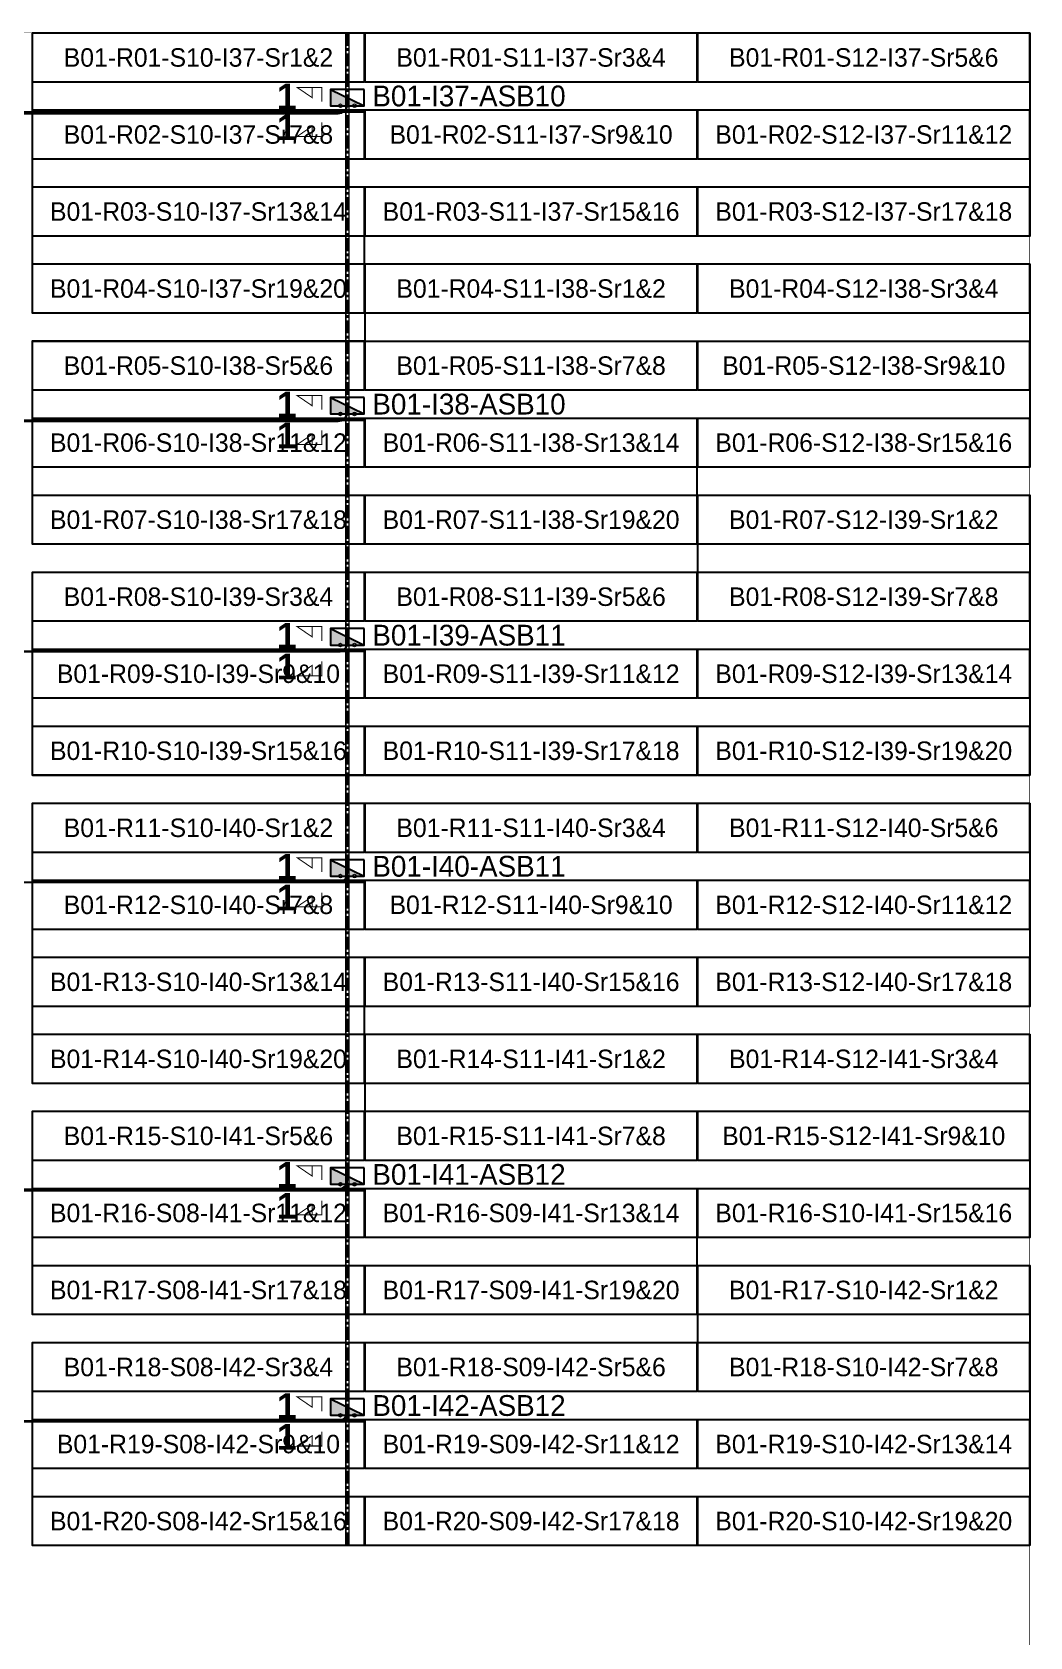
# Model space of a CAD drawing. Header units: metres. Extents: x 531856 to 532245, y 2674174 to 2674494.
# Drawn here: x 532147.7 to 532244.9, y 2674337.9 to 2674494.2 of the extents above; entities that cross this region are included whole.
import ezdxf
from ezdxf.enums import TextEntityAlignment as Align

# ---------------------------------------------------------------- set-up
doc = ezdxf.new("R2010")
doc.units = ezdxf.units.M
doc.linetypes.add('CENTER', pattern=[2, 1.25, -0.25, 0.25, -0.25])
doc.layers.add('Boundary-12.5 MW Block', color=6, linetype='Continuous', lineweight=9)
doc.layers.add('PILE', color=1, linetype='Continuous', lineweight=15)
for name, color, linetype in [('DC Trench BL-01', 40, 'Continuous'), ('E-Inverter Grouping', 2, 'Continuous'), ('Inverter Block-01', 7, 'Continuous'), ('LT Cable(AG) INV to LT Panel BL-01', 2, 'Continuous'), ('Messenger Wire Block-01 (Master Path)', 30, 'Continuous'), ('Messenger Wire Block-01 (MW Path)', 191, 'Continuous'), ('MMS Table Block-01', 8, 'Continuous'), ('Plan Line - DC BL-01', 40, 'Continuous'), ('Section Marking BL-01', 2, 'Continuous')]:
    doc.layers.add(name, color=color, linetype=linetype)
doc.styles.add('BoldTextStyle', font='arialbd.ttf')
doc.styles.get("Standard").update_dxf_attribs({"font": 'Adani Regular.ttf'})

# ---------------------------------------------------------------- blocks, each defined once
blk = doc.blocks.new('MMS Table (32.292 x 4.788)')
at = {"color": 0}
blk.add_lwpolyline([(0, -0.002), (0, 4.786), (32.292, 4.786), (32.292, -0.002)], close=True, dxfattribs=at)
at = {"color": 7}
blk.add_attdef('ID1', text='', height=1.8, dxfattribs=at).set_placement((16.146, 2.392), align=Align.MIDDLE_CENTER)
blk = doc.blocks.new('Inverter Block')
h = blk.add_hatch(color=0)
h.dxf.hatch_style = 1
h.paths.add_polyline_path([(-1.46, 2.27), (-1.46, 0.85), (1.46, 0.85)])
at = {"color": 0}
blk.add_lwpolyline([(1.46, 2.27), (-1.46, 2.27), (-1.46, 0.85), (1.46, 0.85)], close=True, dxfattribs=at)
blk.add_lwpolyline([(-1.46, 2.27), (1.46, 0.85)], dxfattribs=at)
at = {"layer": 'PILE'}
for centre in [(-0.61, 0.85), (0.61, 0.85)]:
    blk.add_circle(centre, 0.156, dxfattribs=at)
at = {"color": 7}
blk.add_attdef('ID', (-1.46, 3.01), '', height=1.8, dxfattribs=at)

msp = doc.modelspace()

# ---------------------------------------------------------------- linework, layer by layer
at = {"layer": 'Boundary-12.5 MW Block', "const_width": 0.05}
msp.add_lwpolyline([(531856.27, 2674494.08), (532244.88, 2674494.08), (532244.88, 2674174.29), (531856.27, 2674174.29)], close=True, dxfattribs=at)
at = {"layer": 'DC Trench BL-01', "color": 40, "const_width": 0.15}
msp.add_lwpolyline([(532178.6, 2674494.08), (532178.3, 2674494.08), (532178.3, 2674346.79), (532178.6, 2674346.79)], close=True, dxfattribs=at)
at = {"layer": 'E-Inverter Grouping', "color": 3}
for points in [[(532244.88, 2674494.08), (532244.88, 2674474.29), (532180.09, 2674474.29), (532180.09, 2674466.79), (532147.8, 2674466.79), (532147.8, 2674494.08)], [(532244.88, 2674471.58), (532244.88, 2674451.79), (532212.48, 2674451.79), (532212.48, 2674444.29), (532147.8, 2674444.29), (532147.8, 2674464.08), (532180.19, 2674464.08), (532180.19, 2674471.58)], [(532244.88, 2674421.79), (532147.8, 2674421.79), (532147.8, 2674441.58), (532212.58, 2674441.58), (532212.58, 2674449.08), (532244.88, 2674449.08)], [(532244.88, 2674419.08), (532244.88, 2674399.29), (532180.09, 2674399.29), (532180.09, 2674391.79), (532147.8, 2674391.79), (532147.8, 2674419.08)], [(532244.88, 2674396.58), (532244.88, 2674376.79), (532212.48, 2674376.79), (532212.48, 2674369.29), (532147.8, 2674369.29), (532147.8, 2674389.08), (532180.19, 2674389.08), (532180.19, 2674396.58)], [(532244.88, 2674346.79), (532147.8, 2674346.79), (532147.8, 2674366.58), (532212.58, 2674366.58), (532212.58, 2674374.08), (532244.88, 2674374.08)]]:
    msp.add_lwpolyline(points, close=True, dxfattribs=at)
at = {"layer": 'LT Cable(AG) INV to LT Panel BL-01', "color": 5}
for points in [[(532046.31, 2674369.95), (532042.85, 2674369.95, -0.414214), (532041.95, 2674370.85), (532041.95, 2674373.9, 0.214019), (532041.65, 2674374.57), (532034.94, 2674380.55, -0.214019), (532034.63, 2674381.22), (532034.63, 2674382.86, -0.0289), (532034.64, 2674382.96), (532034.7, 2674383.44, 0.0289), (532034.7, 2674383.54), (532034.7, 2674485.33, -0.414214), (532035.6, 2674486.23), (532177.55, 2674486.23, 0.414214), (532178.45, 2674487.13), (532178.45, 2674487.73)], [(532046.31, 2674369.9), (532042.8, 2674369.9, -0.414214), (532041.9, 2674370.8), (532041.9, 2674373.88, 0.214019), (532041.6, 2674374.55), (532034.89, 2674380.53, -0.214019), (532034.58, 2674381.2), (532034.58, 2674382.86, -0.0289), (532034.59, 2674382.96), (532034.65, 2674383.44, 0.0289), (532034.65, 2674383.55), (532034.65, 2674455.38, -0.414214), (532035.55, 2674456.28), (532177.55, 2674456.28, 0.414214), (532178.45, 2674457.18), (532178.45, 2674457.73)], [(532044.37, 2674369.85), (532042.75, 2674369.85, -0.414214), (532041.85, 2674370.75), (532041.85, 2674373.86, 0.214019), (532041.55, 2674374.53), (532034.84, 2674380.51, -0.214019), (532034.53, 2674381.18), (532034.53, 2674382.86, -0.0289), (532034.54, 2674382.97), (532034.6, 2674383.44, 0.0289), (532034.6, 2674383.55), (532034.6, 2674432.93, -0.414214), (532035.5, 2674433.83), (532177.55, 2674433.83, 0.414214), (532178.45, 2674434.73), (532178.45, 2674435.23)], [(532044.37, 2674369.8), (532042.7, 2674369.8, -0.414214), (532041.8, 2674370.7), (532041.8, 2674373.83, 0.214019), (532041.5, 2674374.51), (532034.79, 2674380.48, -0.214019), (532034.48, 2674381.16), (532034.48, 2674382.86, -0.0289), (532034.49, 2674382.97), (532034.55, 2674383.45, 0.0289), (532034.55, 2674383.55), (532034.55, 2674410.48, -0.414214), (532035.45, 2674411.38), (532177.55, 2674411.38, 0.414214), (532178.45, 2674412.28), (532178.45, 2674412.73)], [(532042.3, 2674369.72, -0.325999), (532041.68, 2674370.58), (532041.68, 2674373.78, 0.214019), (532041.38, 2674374.45), (532034.66, 2674380.43, -0.214019), (532034.36, 2674381.1), (532034.36, 2674382.87, -0.0289), (532034.37, 2674382.98), (532034.42, 2674383.45, 0.0289), (532034.43, 2674383.56), (532034.43, 2674388.1, -0.414214), (532035.33, 2674389), (532083.96, 2674389, -0.414214), (532084.86, 2674388.1), (532084.86, 2674382.4, 0.414214), (532085.76, 2674381.5), (532177.55, 2674381.5, 0.414214), (532178.45, 2674382.4), (532178.45, 2674382.73)], [(532042.3, 2674369.79, -0.309777), (532041.73, 2674370.63), (532041.73, 2674373.8, 0.214019), (532041.43, 2674374.47), (532034.71, 2674380.45, -0.214019), (532034.41, 2674381.12), (532034.41, 2674382.87, -0.0289), (532034.42, 2674382.97), (532034.47, 2674383.45, 0.0289), (532034.48, 2674383.56), (532034.48, 2674388.05, -0.414214), (532035.38, 2674388.95), (532083.91, 2674388.95, -0.414214), (532084.81, 2674388.05), (532084.81, 2674359.85, 0.414214), (532085.71, 2674358.95), (532177.55, 2674358.95, 0.414214), (532178.45, 2674359.85), (532178.45, 2674360.23)]]:
    msp.add_lwpolyline(points, format="xyb", dxfattribs=at)
at = {"layer": 'Messenger Wire Block-01 (Master Path)'}
for points in [[(532034.55, 2674486.38), (532180.09, 2674486.38)], [(532034.55, 2674456.38), (532180.09, 2674456.38)], [(532034.55, 2674433.88), (532180.09, 2674433.88)], [(532034.55, 2674411.38), (532180.09, 2674411.38)], [(532084.74, 2674381.38), (532180.09, 2674381.38)], [(532084.74, 2674358.88), (532180.09, 2674358.88)]]:
    msp.add_lwpolyline(points, dxfattribs=at)
at = {"layer": 'Messenger Wire Block-01 (MW Path)', "const_width": 0.1}
for points in [[(532034.55, 2674486.38), (532180.09, 2674486.38)], [(532034.55, 2674456.38), (532180.09, 2674456.38)], [(532034.55, 2674433.88), (532180.09, 2674433.88)], [(532034.55, 2674411.38), (532180.09, 2674411.38)], [(532084.74, 2674381.38), (532180.09, 2674381.38)], [(532084.74, 2674358.88), (532180.09, 2674358.88)]]:
    msp.add_lwpolyline(points, dxfattribs=at)
at = {"layer": 'Plan Line - DC BL-01', "color": 6, "linetype": 'CENTER'}
msp.add_lwpolyline([(532178.45, 2674494.08), (532178.45, 2674346.79)], dxfattribs=at)
at = {"layer": 'Section Marking BL-01', "color": 94, "lineweight": 35, "true_color": 0x00a500, "const_width": 0.1}
for points in [[(532175.95, 2674487.38), (532175.95, 2674488.77), (532173.55, 2674488.77), (532175.03, 2674487.76), (532175.03, 2674488.77)], [(532175.95, 2674485.38), (532175.95, 2674483.99), (532173.55, 2674483.99), (532175.03, 2674485), (532175.03, 2674483.99)], [(532175.95, 2674457.38), (532175.95, 2674458.77), (532173.55, 2674458.77), (532175.03, 2674457.76), (532175.03, 2674458.77)], [(532175.95, 2674455.38), (532175.95, 2674453.99), (532173.55, 2674453.99), (532175.03, 2674455), (532175.03, 2674453.99)], [(532175.95, 2674434.88), (532175.95, 2674436.27), (532173.55, 2674436.27), (532175.03, 2674435.26), (532175.03, 2674436.27)], [(532175.95, 2674432.88), (532175.95, 2674431.49), (532173.55, 2674431.49), (532175.03, 2674432.5), (532175.03, 2674431.49)], [(532175.95, 2674412.38), (532175.95, 2674413.77), (532173.55, 2674413.77), (532175.03, 2674412.76), (532175.03, 2674413.77)], [(532175.95, 2674410.38), (532175.95, 2674408.99), (532173.55, 2674408.99), (532175.03, 2674410), (532175.03, 2674408.99)], [(532175.95, 2674382.38), (532175.95, 2674383.77), (532173.55, 2674383.77), (532175.03, 2674382.76), (532175.03, 2674383.77)], [(532175.95, 2674380.38), (532175.95, 2674378.99), (532173.55, 2674378.99), (532175.03, 2674380), (532175.03, 2674378.99)], [(532175.95, 2674359.88), (532175.95, 2674361.27), (532173.55, 2674361.27), (532175.03, 2674360.26), (532175.03, 2674361.27)], [(532175.95, 2674357.88), (532175.95, 2674356.49), (532173.55, 2674356.49), (532175.03, 2674357.5), (532175.03, 2674356.49)]]:
    msp.add_lwpolyline(points, dxfattribs=at)

# ---------------------------------------------------------------- block references
at = {"layer": 'Inverter Block-01'}
ref = msp.add_blockref('Inverter Block', (532178.45, 2674486.02), dxfattribs=dict(at, xscale=1.124999999976148, yscale=1.124999999976148, zscale=1.124999999976148))
ref.add_attrib('ID', 'B01-I37-ASB10', (532180.88, 2674486.92), dxfattribs={"layer": '0', "color": 7, "height": 2.025})
ref = msp.add_blockref('Inverter Block', (532178.45, 2674456.02), dxfattribs=dict(at, xscale=1.124999999976148, yscale=1.124999999976148, zscale=1.124999999976148))
ref.add_attrib('ID', 'B01-I38-ASB10', (532180.88, 2674456.92), dxfattribs={"layer": '0', "color": 7, "height": 2.025})
ref = msp.add_blockref('Inverter Block', (532178.45, 2674433.52), dxfattribs=dict(at, xscale=1.124999999976148, yscale=1.124999999976148, zscale=1.124999999976148))
ref.add_attrib('ID', 'B01-I39-ASB11', (532180.88, 2674434.42), dxfattribs={"layer": '0', "color": 7, "height": 2.025})
ref = msp.add_blockref('Inverter Block', (532178.45, 2674411.02), dxfattribs=dict(at, xscale=1.124999999976148, yscale=1.124999999976148, zscale=1.124999999976148))
ref.add_attrib('ID', 'B01-I40-ASB11', (532180.88, 2674411.92), dxfattribs={"layer": '0', "color": 7, "height": 2.025})
ref = msp.add_blockref('Inverter Block', (532178.45, 2674381.02), dxfattribs=dict(at, xscale=1.124999999976148, yscale=1.124999999976148, zscale=1.124999999976148))
ref.add_attrib('ID', 'B01-I41-ASB12', (532180.88, 2674381.92), dxfattribs={"layer": '0', "color": 7, "height": 2.025})
ref = msp.add_blockref('Inverter Block', (532178.45, 2674358.52), dxfattribs=dict(at, xscale=1.124999999976148, yscale=1.124999999976148, zscale=1.124999999976148))
ref.add_attrib('ID', 'B01-I42-ASB12', (532180.88, 2674359.42), dxfattribs={"layer": '0', "color": 7, "height": 2.025})
at = {"layer": 'MMS Table Block-01'}
for p, values in [((532147.8, 2674489.29), {'ID1': 'B01-R01-S10-I37-Sr1&2'}), ((532180.19, 2674489.29), {'ID1': 'B01-R01-S11-I37-Sr3&4'}), ((532212.58, 2674489.29), {'ID1': 'B01-R01-S12-I37-Sr5&6'}), ((532147.8, 2674481.79), {'ID1': 'B01-R02-S10-I37-Sr7&8'}), ((532180.19, 2674481.79), {'ID1': 'B01-R02-S11-I37-Sr9&10'}), ((532212.58, 2674481.79), {'ID1': 'B01-R02-S12-I37-Sr11&12'}), ((532147.8, 2674474.29), {'ID1': 'B01-R03-S10-I37-Sr13&14'}), ((532180.19, 2674474.29), {'ID1': 'B01-R03-S11-I37-Sr15&16'}), ((532212.58, 2674474.29), {'ID1': 'B01-R03-S12-I37-Sr17&18'}), ((532147.8, 2674466.79), {'ID1': 'B01-R04-S10-I37-Sr19&20'}), ((532180.19, 2674466.79), {'ID1': 'B01-R04-S11-I38-Sr1&2'}), ((532212.58, 2674466.79), {'ID1': 'B01-R04-S12-I38-Sr3&4'}), ((532147.8, 2674459.29), {'ID1': 'B01-R05-S10-I38-Sr5&6'}), ((532180.19, 2674459.29), {'ID1': 'B01-R05-S11-I38-Sr7&8'}), ((532212.58, 2674459.29), {'ID1': 'B01-R05-S12-I38-Sr9&10'}), ((532147.8, 2674451.79), {'ID1': 'B01-R06-S10-I38-Sr11&12'}), ((532180.19, 2674451.79), {'ID1': 'B01-R06-S11-I38-Sr13&14'}), ((532212.58, 2674451.79), {'ID1': 'B01-R06-S12-I38-Sr15&16'}), ((532147.8, 2674444.29), {'ID1': 'B01-R07-S10-I38-Sr17&18'}), ((532180.19, 2674444.29), {'ID1': 'B01-R07-S11-I38-Sr19&20'}), ((532212.58, 2674444.29), {'ID1': 'B01-R07-S12-I39-Sr1&2'}), ((532147.8, 2674436.79), {'ID1': 'B01-R08-S10-I39-Sr3&4'}), ((532180.19, 2674436.79), {'ID1': 'B01-R08-S11-I39-Sr5&6'}), ((532212.58, 2674436.79), {'ID1': 'B01-R08-S12-I39-Sr7&8'}), ((532147.8, 2674429.29), {'ID1': 'B01-R09-S10-I39-Sr9&10'}), ((532180.19, 2674429.29), {'ID1': 'B01-R09-S11-I39-Sr11&12'}), ((532212.58, 2674429.29), {'ID1': 'B01-R09-S12-I39-Sr13&14'}), ((532147.8, 2674421.79), {'ID1': 'B01-R10-S10-I39-Sr15&16'}), ((532180.19, 2674421.79), {'ID1': 'B01-R10-S11-I39-Sr17&18'}), ((532212.58, 2674421.79), {'ID1': 'B01-R10-S12-I39-Sr19&20'}), ((532147.8, 2674414.29), {'ID1': 'B01-R11-S10-I40-Sr1&2'}), ((532180.19, 2674414.29), {'ID1': 'B01-R11-S11-I40-Sr3&4'}), ((532212.58, 2674414.29), {'ID1': 'B01-R11-S12-I40-Sr5&6'}), ((532147.8, 2674406.79), {'ID1': 'B01-R12-S10-I40-Sr7&8'}), ((532180.19, 2674406.79), {'ID1': 'B01-R12-S11-I40-Sr9&10'}), ((532212.58, 2674406.79), {'ID1': 'B01-R12-S12-I40-Sr11&12'}), ((532147.8, 2674399.29), {'ID1': 'B01-R13-S10-I40-Sr13&14'}), ((532180.19, 2674399.29), {'ID1': 'B01-R13-S11-I40-Sr15&16'}), ((532212.58, 2674399.29), {'ID1': 'B01-R13-S12-I40-Sr17&18'}), ((532147.8, 2674391.79), {'ID1': 'B01-R14-S10-I40-Sr19&20'}), ((532180.19, 2674391.79), {'ID1': 'B01-R14-S11-I41-Sr1&2'}), ((532212.58, 2674391.79), {'ID1': 'B01-R14-S12-I41-Sr3&4'}), ((532147.8, 2674384.29), {'ID1': 'B01-R15-S10-I41-Sr5&6'}), ((532180.19, 2674384.29), {'ID1': 'B01-R15-S11-I41-Sr7&8'}), ((532212.58, 2674384.29), {'ID1': 'B01-R15-S12-I41-Sr9&10'}), ((532147.8, 2674376.79), {'ID1': 'B01-R16-S08-I41-Sr11&12'}), ((532180.19, 2674376.79), {'ID1': 'B01-R16-S09-I41-Sr13&14'}), ((532212.58, 2674376.79), {'ID1': 'B01-R16-S10-I41-Sr15&16'}), ((532147.8, 2674369.29), {'ID1': 'B01-R17-S08-I41-Sr17&18'}), ((532180.19, 2674369.29), {'ID1': 'B01-R17-S09-I41-Sr19&20'}), ((532212.58, 2674369.29), {'ID1': 'B01-R17-S10-I42-Sr1&2'}), ((532147.8, 2674361.79), {'ID1': 'B01-R18-S08-I42-Sr3&4'}), ((532180.19, 2674361.79), {'ID1': 'B01-R18-S09-I42-Sr5&6'}), ((532212.58, 2674361.79), {'ID1': 'B01-R18-S10-I42-Sr7&8'}), ((532147.8, 2674354.29), {'ID1': 'B01-R19-S08-I42-Sr9&10'}), ((532180.19, 2674354.29), {'ID1': 'B01-R19-S09-I42-Sr11&12'}), ((532212.58, 2674354.29), {'ID1': 'B01-R19-S10-I42-Sr13&14'}), ((532147.8, 2674346.79), {'ID1': 'B01-R20-S08-I42-Sr15&16'}), ((532180.19, 2674346.79), {'ID1': 'B01-R20-S09-I42-Sr17&18'}), ((532212.58, 2674346.79), {'ID1': 'B01-R20-S10-I42-Sr19&20'})]:
    msp.add_blockref('MMS Table (32.292 x 4.788)', p, dxfattribs=at).add_auto_attribs(values)

# ---------------------------------------------------------------- texts
at = {"layer": 'Section Marking BL-01', "color": 94, "true_color": 0x00a500, "style": 'BoldTextStyle'}
for p in [(532172.55, 2674487.88), (532172.55, 2674484.88), (532172.55, 2674457.88), (532172.55, 2674454.88), (532172.55, 2674435.38), (532172.55, 2674432.38), (532172.55, 2674412.88), (532172.55, 2674409.88), (532172.55, 2674382.88), (532172.55, 2674379.88), (532172.55, 2674360.38), (532172.55, 2674357.38)]:
    msp.add_text('1', height=2.5, dxfattribs=at).set_placement(p, align=Align.MIDDLE_CENTER)

doc.saveas('drawing.dxf')
